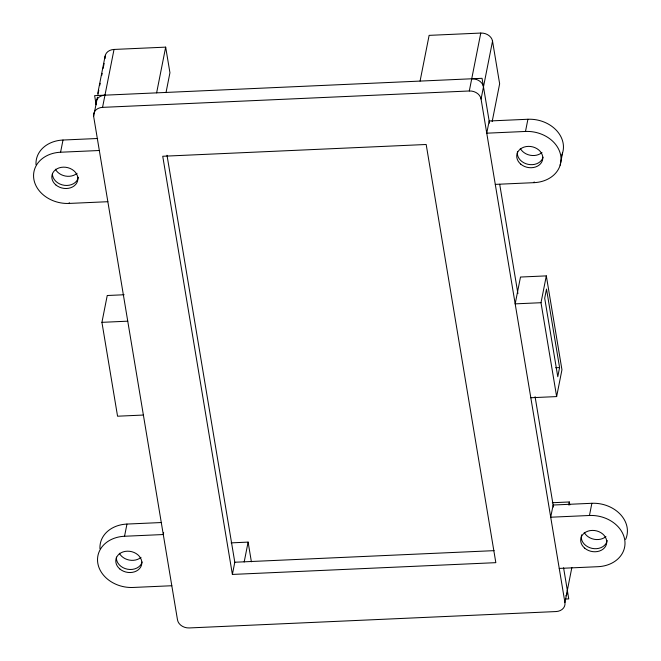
<?xml version="1.0" encoding="UTF-8"?>
<svg xmlns="http://www.w3.org/2000/svg" width="661" height="661" viewBox="0 0 661 661"><rect width="100%" height="100%" fill="white"/><g stroke="black" fill="none" stroke-linecap="round" stroke-linejoin="round"><path stroke-width="0.99" d="M105.116 56.078L97.762 93.375M107.85 201.704L69.108 203.431A31.497 25.382 11.2 0 1 33.851 179.214A31.497 25.382 11.2 0 1 60.581 152.228L63.002 140.033L97.663 138.488M69.108 203.431L69.265 202.671M571.864 567.502L564.924 602.559A10.502 8.461 11.2 0 1 556.017 611.557L189.253 627.942A10.502 8.461 11.2 0 1 177.495 619.869L93.639 116.361L97.431 97.208M97.828 95.225L98.811 90.251M99.794 85.277L100.191 83.294M101.761 75.337L102.158 73.354M103.141 68.38L104.124 63.415M93.639 116.361A10.502 8.461 11.2 0 1 102.554 107.363L114.023 49.443L165.671 47.138L169.943 72.743L166.002 92.623M143.387 415.05L117.559 416.207L101.926 322.337L107.239 295.508L124.128 294.756M156.624 92.862L165.671 47.138M171.81 585.737L133.068 587.464A31.497 25.382 11.2 0 1 97.811 563.246A31.497 25.382 11.2 0 1 124.541 536.261L126.962 524.066L161.623 522.52M163.655 532.65L163.284 534.534L124.541 536.261M232.383 574.434L162.738 156.26L426.18 144.486L495.833 562.66L232.383 574.434L234.795 562.238L167.01 155.261M244.173 561.99L248.115 542.111L231.119 542.871M420.074 81.088L429.121 35.364L480.778 33.058A10.502 8.461 11.2 0 1 492.536 41.131L499.642 83.798L492.164 121.574M564.924 602.559L481.068 99.051A10.502 8.461 11.2 0 0 469.31 90.978L480.778 33.058M481.068 99.051L492.536 41.131M525.495 131.456L527.908 119.261L489.165 120.988L486.752 133.183L525.495 131.456A31.497 25.382 11.2 0 1 560.751 155.674A31.497 25.382 11.2 0 1 534.022 182.659L495.279 184.386M534.022 182.659L534.171 181.899M560.14 165.192L562.561 152.997M541.004 302.713L546.317 275.885L520.488 277.042L515.175 303.862L541.004 302.713L556.636 396.583L530.808 397.74M559.586 367.566L557.777 376.712L544.697 298.202L546.507 289.055L559.586 367.566L555.612 367.747M556.636 396.583L561.949 369.763L546.317 275.885M568.691 504.954L569.286 501.972L552.29 502.732M589.455 515.489L591.868 503.294L553.125 505.021L550.712 517.216L589.455 515.489A31.497 25.382 11.2 0 1 624.711 539.707A31.497 25.382 11.2 0 1 597.982 566.692L559.239 568.419M102.554 107.363L469.31 90.978M60.581 152.228L99.324 150.501M101.926 322.337L127.755 321.18M234.795 562.238L494.131 550.646M565.667 599.04L568.757 598.899L563.577 567.774M569.286 501.972L569.79 505.012M489.52 123.144L482.059 78.32L94.63 95.63L96.159 104.802M499.699 184.27L517.91 293.591M535.08 396.683L553.464 507.053M248.115 542.111L251.395 561.809M36.008 164.713A31.497 25.382 11.2 0 1 63.002 140.033M78.345 177.231A13.121 10.576 11.2 0 1 64.439 185.328A13.121 10.576 11.2 0 1 52.417 173.835M99.968 548.746A31.497 25.382 11.2 0 1 126.962 524.066M142.132 561.999A13.121 10.576 11.2 0 1 127.474 569.212A13.121 10.576 11.2 0 1 116.41 557.116M527.908 119.261A31.497 25.382 11.2 0 1 561.66 155.393M543.078 157.194A13.121 10.576 11.2 0 1 527.965 164.308A13.121 10.576 11.2 0 1 517.472 151.559M591.868 503.294A31.497 25.382 11.2 0 1 625.62 539.426M607.211 540.491A13.121 10.576 11.2 0 1 591.926 548.341A13.121 10.576 11.2 0 1 581.597 534.848M471.723 78.783A10.502 8.461 11.2 0 1 483.48 86.855M105.107 58.441A10.502 8.461 11.2 0 1 114.023 49.443M567.336 590.364A10.502 8.461 11.2 0 1 565.923 595.85M96.052 104.165A10.502 8.461 11.2 0 1 104.967 95.176M605.93 536.575A13.121 10.576 11.2 0 1 584.241 532.452M541.97 152.542A13.121 10.576 11.2 0 1 520.281 148.419M77.064 173.322A13.121 10.576 11.2 0 1 55.375 169.199M141.024 557.355A13.121 10.576 11.2 0 1 119.327 553.232M55.83 184.906A13.121 10.576 11.2 0 0 77.511 181.221A13.121 10.576 11.2 0 0 61.2 167.365A13.121 10.576 11.2 0 0 55.83 184.906M119.79 568.939A13.121 10.576 11.2 0 0 141.471 565.254A13.121 10.576 11.2 0 0 125.16 551.398A13.121 10.576 11.2 0 0 119.79 568.939M520.736 164.135A13.121 10.576 11.2 0 0 542.417 160.449A13.121 10.576 11.2 0 0 526.115 146.585A13.121 10.576 11.2 0 0 520.736 164.135M584.696 548.167A13.121 10.576 11.2 0 0 606.377 544.474A13.121 10.576 11.2 0 0 590.075 530.618A13.121 10.576 11.2 0 0 584.696 548.167"/></g></svg>
